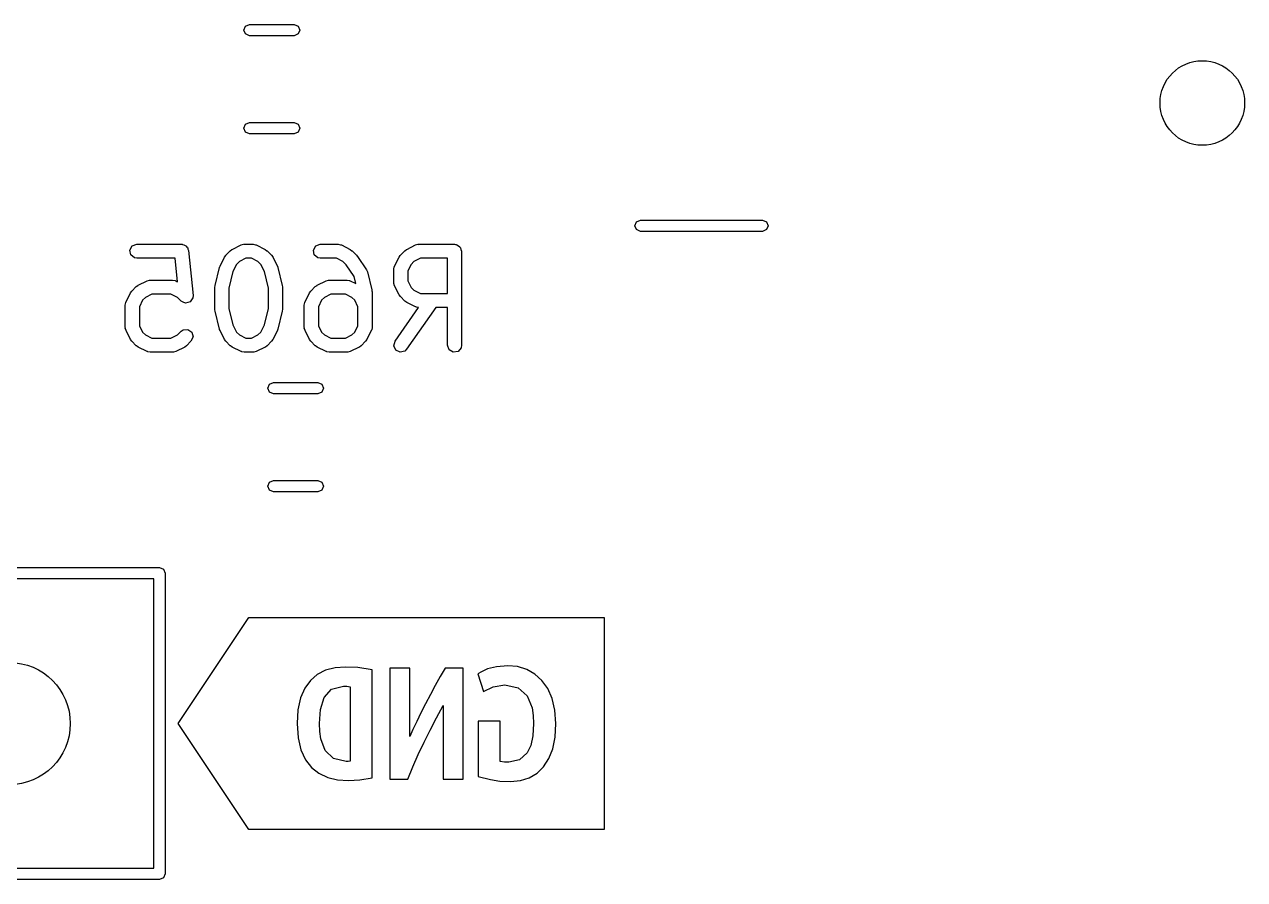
# Model space of a CAD drawing. Extents: x 109 to 192, y -153 to -42.
# Drawn here: x 119.54 to 132.52, y -153.04 to -143.94 of the extents above; entities that cross this region are included whole.
import ezdxf

# ---------------------------------------------------------------- set-up
doc = ezdxf.new("R2010")
doc.units = 0
doc.layers.add('BLACK', color=7, linetype='CONTINUOUS')

msp = doc.modelspace()

# ---------------------------------------------------------------- linework, layer by layer
at = {"layer": 'BLACK', "linetype": 'CONTINUOUS'}
for p, q in [((121.877, -144.004), (121.894, -143.961)), ((121.894, -143.961), (121.937, -143.944)), ((121.937, -143.944), (122.411, -143.944)), ((122.411, -143.944), (122.454, -143.961)), ((122.454, -143.961), (122.471, -144.004)), ((121.894, -144.046), (121.877, -144.004)), ((121.937, -144.064), (121.894, -144.046)), ((122.411, -144.064), (121.937, -144.064)), ((122.454, -144.046), (122.411, -144.064)), ((122.471, -144.004), (122.454, -144.046)), ((121.877, -145.048), (121.894, -145.006)), ((121.894, -145.006), (121.937, -144.988)), ((121.937, -144.988), (122.411, -144.988)), ((122.411, -144.988), (122.454, -145.006)), ((122.454, -145.006), (122.471, -145.048)), ((121.894, -145.091), (121.877, -145.048)), ((121.937, -145.108), (121.894, -145.091)), ((122.411, -145.108), (121.937, -145.108)), ((122.454, -145.091), (122.411, -145.108)), ((122.471, -145.048), (122.454, -145.091)), ((126.036, -146.086), (126.054, -146.044)), ((126.054, -146.044), (126.096, -146.026)), ((126.096, -146.026), (127.396, -146.026)), ((127.396, -146.026), (127.438, -146.044)), ((127.438, -146.044), (127.456, -146.086)), ((126.054, -146.128), (126.036, -146.086)), ((126.096, -146.146), (126.054, -146.128)), ((127.396, -146.146), (126.096, -146.146)), ((127.438, -146.128), (127.396, -146.146)), ((127.456, -146.086), (127.438, -146.128)), ((120.664, -146.345), (120.689, -146.301)), ((120.689, -146.301), (120.738, -146.283)), ((120.738, -146.283), (121.214, -146.283)), ((121.214, -146.283), (121.218, -146.284)), ((121.218, -146.284), (121.219, -146.284)), ((121.219, -146.284), (121.222, -146.285)), ((121.222, -146.285), (121.239, -146.288)), ((121.239, -146.288), (121.252, -146.298)), ((121.252, -146.298), (121.266, -146.305)), ((121.266, -146.305), (121.271, -146.314)), ((121.271, -146.314), (121.279, -146.321)), ((121.279, -146.321), (121.281, -146.337)), ((121.752, -146.339), (121.847, -146.291)), ((121.847, -146.291), (121.872, -146.284)), ((121.872, -146.284), (121.876, -146.285)), ((121.876, -146.285), (121.88, -146.283)), ((121.88, -146.283), (121.976, -146.283)), ((121.976, -146.283), (122.001, -146.288)), ((122.001, -146.288), (122.005, -146.291)), ((122.005, -146.291), (122.009, -146.291)), ((122.009, -146.291), (122.104, -146.339)), ((122.616, -146.345), (122.642, -146.301)), ((122.642, -146.301), (122.69, -146.283)), ((122.69, -146.283), (122.88, -146.283)), ((122.88, -146.283), (122.906, -146.288)), ((122.906, -146.288), (122.909, -146.291)), ((122.909, -146.291), (122.914, -146.291)), ((122.914, -146.291), (123.009, -146.339)), ((123.609, -146.339), (123.704, -146.291)), ((123.704, -146.291), (123.729, -146.284)), ((123.729, -146.284), (123.733, -146.285)), ((123.733, -146.285), (123.738, -146.283)), ((123.738, -146.283), (124.118, -146.283)), ((124.118, -146.283), (124.128, -146.285)), ((124.128, -146.285), (124.131, -146.285)), ((124.131, -146.285), (124.134, -146.286)), ((124.134, -146.286), (124.144, -146.288)), ((124.144, -146.288), (124.159, -146.3)), ((124.159, -146.3), (124.176, -146.31)), ((124.176, -146.31), (124.178, -146.317)), ((124.178, -146.317), (124.183, -146.321)), ((124.183, -146.321), (124.187, -146.34)), ((120.673, -146.396), (120.664, -146.345)), ((120.712, -146.429), (120.673, -146.396)), ((120.738, -146.433), (120.712, -146.429)), ((121.146, -146.433), (120.738, -146.433)), ((121.171, -146.682), (121.146, -146.433)), ((121.281, -146.337), (121.288, -146.351)), ((121.288, -146.351), (121.336, -146.827)), ((121.623, -146.515), (121.67, -146.42)), ((121.67, -146.42), (121.684, -146.402)), ((121.684, -146.401), (121.732, -146.353)), ((121.684, -146.402), (121.684, -146.401)), ((121.732, -146.353), (121.75, -146.34)), ((121.75, -146.34), (121.752, -146.339)), ((121.898, -146.433), (121.83, -146.468)), ((121.958, -146.433), (121.898, -146.433)), ((122.026, -146.468), (121.958, -146.433)), ((122.104, -146.339), (122.122, -146.352)), ((122.122, -146.352), (122.124, -146.353)), ((122.124, -146.353), (122.172, -146.401)), ((122.172, -146.401), (122.184, -146.419)), ((122.184, -146.419), (122.186, -146.42)), ((122.186, -146.42), (122.233, -146.515)), ((122.625, -146.396), (122.616, -146.345)), ((122.664, -146.429), (122.625, -146.396)), ((122.69, -146.433), (122.664, -146.429)), ((122.863, -146.433), (122.69, -146.433)), ((122.931, -146.468), (122.863, -146.433)), ((123.009, -146.339), (123.027, -146.352)), ((123.027, -146.352), (123.029, -146.353)), ((123.029, -146.353), (123.076, -146.401)), ((123.076, -146.401), (123.083, -146.41)), ((123.083, -146.41), (123.086, -146.412)), ((123.086, -146.412), (123.181, -146.555)), ((123.48, -146.515), (123.528, -146.42)), ((123.528, -146.42), (123.541, -146.402)), ((123.541, -146.402), (123.542, -146.401)), ((123.542, -146.401), (123.589, -146.353)), ((123.589, -146.353), (123.608, -146.34)), ((123.608, -146.34), (123.609, -146.339)), ((123.755, -146.433), (123.687, -146.468)), ((124.043, -146.433), (123.755, -146.433)), ((124.043, -146.807), (124.043, -146.433)), ((124.187, -146.34), (124.193, -146.358)), ((124.193, -146.358), (124.193, -147.358)), ((121.57, -146.721), (121.617, -146.531)), ((121.617, -146.531), (121.622, -146.519)), ((121.622, -146.519), (121.623, -146.515)), ((121.761, -146.575), (121.717, -146.749)), ((121.799, -146.498), (121.761, -146.575)), ((121.83, -146.468), (121.799, -146.498)), ((122.057, -146.498), (122.026, -146.468)), ((122.095, -146.575), (122.057, -146.498)), ((122.139, -146.749), (122.095, -146.575)), ((122.233, -146.515), (122.237, -146.528)), ((122.237, -146.528), (122.239, -146.531)), ((122.239, -146.531), (122.286, -146.721)), ((122.965, -146.501), (122.931, -146.468)), ((123.049, -146.627), (122.965, -146.501)), ((123.181, -146.555), (123.191, -146.578)), ((123.191, -146.578), (123.191, -146.578)), ((123.191, -146.578), (123.239, -146.769)), ((123.472, -146.549), (123.477, -146.523)), ((123.472, -146.692), (123.472, -146.549)), ((123.477, -146.523), (123.479, -146.52)), ((123.479, -146.52), (123.48, -146.515)), ((123.656, -146.498), (123.622, -146.567)), ((123.622, -146.567), (123.622, -146.674)), ((123.687, -146.468), (123.656, -146.498)), ((120.752, -146.72), (120.847, -146.672)), ((120.847, -146.672), (120.872, -146.665)), ((120.872, -146.665), (120.876, -146.666)), ((120.876, -146.666), (120.88, -146.664)), ((120.88, -146.664), (121.118, -146.664)), ((121.118, -146.664), (121.144, -146.669)), ((121.144, -146.669), (121.148, -146.672)), ((121.148, -146.672), (121.152, -146.672)), ((121.152, -146.672), (121.171, -146.682)), ((122.656, -146.72), (122.752, -146.672)), ((122.752, -146.672), (122.777, -146.665)), ((122.777, -146.665), (122.781, -146.666)), ((122.781, -146.666), (122.785, -146.664)), ((122.785, -146.664), (122.976, -146.664)), ((122.976, -146.664), (123.001, -146.669)), ((123.001, -146.669), (123.005, -146.672)), ((123.005, -146.672), (123.009, -146.672)), ((123.009, -146.672), (123.067, -146.701)), ((123.067, -146.701), (123.049, -146.627)), ((123.474, -146.696), (123.472, -146.692)), ((123.473, -146.7), (123.474, -146.696)), ((123.48, -146.725), (123.473, -146.7)), ((123.622, -146.674), (123.656, -146.743)), ((120.623, -146.896), (120.67, -146.801)), ((120.67, -146.801), (120.684, -146.783)), ((120.684, -146.782), (120.732, -146.734)), ((120.684, -146.783), (120.684, -146.782)), ((120.732, -146.734), (120.75, -146.721)), ((120.75, -146.721), (120.752, -146.72)), ((120.898, -146.814), (120.83, -146.849)), ((121.101, -146.814), (120.898, -146.814)), ((121.169, -146.849), (121.101, -146.814)), ((121.336, -146.827), (121.334, -146.853)), ((121.567, -146.739), (121.57, -146.725)), ((121.567, -146.977), (121.567, -146.739)), ((121.57, -146.725), (121.57, -146.721)), ((121.717, -146.749), (121.717, -146.968)), ((122.139, -146.968), (122.139, -146.749)), ((122.286, -146.721), (122.288, -146.736)), ((122.288, -146.736), (122.289, -146.739)), ((122.289, -146.739), (122.289, -146.977)), ((122.528, -146.896), (122.575, -146.801)), ((122.575, -146.801), (122.589, -146.783)), ((122.589, -146.782), (122.637, -146.734)), ((122.589, -146.783), (122.589, -146.782)), ((122.637, -146.734), (122.655, -146.721)), ((122.655, -146.721), (122.656, -146.72)), ((122.803, -146.814), (122.734, -146.849)), ((122.958, -146.814), (122.803, -146.814)), ((123.026, -146.849), (122.958, -146.814)), ((123.239, -146.769), (123.24, -146.784)), ((123.24, -146.784), (123.241, -146.787)), ((123.241, -146.787), (123.241, -147.168)), ((123.528, -146.82), (123.48, -146.725)), ((123.529, -146.822), (123.528, -146.82)), ((123.542, -146.84), (123.529, -146.822)), ((123.589, -146.888), (123.542, -146.84)), ((123.656, -146.743), (123.687, -146.773)), ((123.687, -146.773), (123.755, -146.807)), ((123.755, -146.807), (124.043, -146.807)), ((120.615, -146.93), (120.619, -146.904)), ((120.615, -147.168), (120.615, -146.93)), ((120.619, -146.904), (120.622, -146.901)), ((120.622, -146.901), (120.623, -146.896)), ((120.799, -146.879), (120.765, -146.948)), ((120.765, -146.948), (120.765, -147.15)), ((120.83, -146.849), (120.799, -146.879)), ((121.208, -146.888), (121.169, -146.849)), ((121.209, -146.888), (121.208, -146.888)), ((121.232, -146.899), (121.209, -146.888)), ((121.209, -146.888), (121.209, -146.888)), ((121.255, -146.909), (121.232, -146.899)), ((121.256, -146.909), (121.255, -146.909)), ((121.255, -146.909), (121.255, -146.909)), ((121.28, -146.903), (121.256, -146.909)), ((121.304, -146.896), (121.28, -146.903)), ((121.305, -146.896), (121.304, -146.896)), ((121.319, -146.875), (121.305, -146.895)), ((121.305, -146.895), (121.305, -146.896)), ((121.334, -146.854), (121.319, -146.875)), ((121.334, -146.853), (121.334, -146.853)), ((121.334, -146.853), (121.334, -146.854)), ((121.717, -146.968), (121.761, -147.142)), ((122.095, -147.142), (122.139, -146.968)), ((122.52, -146.93), (122.524, -146.904)), ((122.52, -147.168), (122.52, -146.93)), ((122.524, -146.904), (122.527, -146.901)), ((122.527, -146.901), (122.528, -146.896)), ((122.704, -146.879), (122.67, -146.948)), ((122.67, -146.948), (122.67, -147.15)), ((122.734, -146.849), (122.704, -146.879)), ((123.057, -146.879), (123.026, -146.849)), ((123.091, -146.948), (123.057, -146.879)), ((123.091, -147.15), (123.091, -146.948)), ((123.486, -147.315), (123.736, -146.957)), ((123.591, -146.888), (123.589, -146.888)), ((123.609, -146.902), (123.591, -146.888)), ((123.919, -146.957), (123.608, -147.401)), ((123.704, -146.949), (123.609, -146.902)), ((123.708, -146.95), (123.704, -146.949)), ((123.712, -146.953), (123.708, -146.95)), ((123.736, -146.957), (123.712, -146.953)), ((124.043, -146.957), (123.919, -146.957)), ((124.043, -147.358), (124.043, -146.957)), ((121.568, -146.981), (121.567, -146.977)), ((121.57, -146.996), (121.568, -146.981)), ((121.617, -147.186), (121.57, -146.996)), ((122.286, -146.996), (122.239, -147.186)), ((122.289, -146.977), (122.286, -146.992)), ((122.286, -146.992), (122.286, -146.996)), ((120.616, -147.172), (120.615, -147.168)), ((120.615, -147.176), (120.616, -147.172)), ((120.623, -147.201), (120.615, -147.176)), ((120.67, -147.297), (120.623, -147.201)), ((120.765, -147.15), (120.799, -147.219)), ((120.799, -147.219), (120.83, -147.249)), ((121.169, -147.249), (121.208, -147.21)), ((121.208, -147.21), (121.23, -147.195)), ((121.23, -147.195), (121.281, -147.191)), ((121.281, -147.191), (121.323, -147.22)), ((121.323, -147.22), (121.336, -147.27)), ((121.619, -147.189), (121.617, -147.186)), ((121.623, -147.201), (121.619, -147.189)), ((121.67, -147.297), (121.623, -147.201)), ((121.761, -147.142), (121.799, -147.219)), ((121.799, -147.219), (121.83, -147.249)), ((122.026, -147.249), (122.057, -147.219)), ((122.057, -147.219), (122.095, -147.142)), ((122.233, -147.201), (122.186, -147.297)), ((122.234, -147.198), (122.233, -147.201)), ((122.239, -147.186), (122.234, -147.198)), ((122.521, -147.172), (122.52, -147.168)), ((122.52, -147.176), (122.521, -147.172)), ((122.528, -147.201), (122.52, -147.176)), ((122.575, -147.297), (122.528, -147.201)), ((122.67, -147.15), (122.704, -147.219)), ((122.704, -147.219), (122.734, -147.249)), ((123.026, -147.249), (123.057, -147.219)), ((123.057, -147.219), (123.091, -147.15)), ((123.233, -147.201), (123.186, -147.297)), ((123.234, -147.197), (123.233, -147.201)), ((123.237, -147.194), (123.234, -147.197)), ((123.241, -147.168), (123.237, -147.194)), ((120.672, -147.298), (120.67, -147.297)), ((120.684, -147.316), (120.672, -147.298)), ((120.732, -147.364), (120.684, -147.316)), ((120.83, -147.249), (120.898, -147.283)), ((120.898, -147.283), (121.101, -147.283)), ((121.101, -147.283), (121.169, -147.249)), ((121.314, -147.316), (121.267, -147.364)), ((121.336, -147.27), (121.314, -147.316)), ((121.672, -147.298), (121.67, -147.297)), ((121.684, -147.316), (121.672, -147.298)), ((121.732, -147.364), (121.684, -147.316)), ((121.83, -147.249), (121.898, -147.283)), ((121.898, -147.283), (121.958, -147.283)), ((121.958, -147.283), (122.026, -147.249)), ((122.172, -147.316), (122.124, -147.364)), ((122.186, -147.297), (122.172, -147.315)), ((122.172, -147.315), (122.172, -147.316)), ((122.576, -147.298), (122.575, -147.297)), ((122.589, -147.316), (122.576, -147.298)), ((122.637, -147.364), (122.589, -147.316)), ((122.734, -147.249), (122.803, -147.283)), ((122.803, -147.283), (122.958, -147.283)), ((122.958, -147.283), (123.026, -147.249)), ((123.172, -147.316), (123.124, -147.364)), ((123.186, -147.297), (123.172, -147.315)), ((123.172, -147.315), (123.172, -147.316)), ((123.472, -147.365), (123.486, -147.315)), ((124.061, -147.407), (124.043, -147.358)), ((124.193, -147.358), (124.189, -147.384)), ((120.734, -147.364), (120.732, -147.364)), ((120.752, -147.378), (120.734, -147.364)), ((120.847, -147.425), (120.752, -147.378)), ((120.851, -147.426), (120.847, -147.425)), ((120.855, -147.429), (120.851, -147.426)), ((120.88, -147.433), (120.855, -147.429)), ((121.118, -147.433), (120.88, -147.433)), ((121.123, -147.432), (121.118, -147.433)), ((121.127, -147.433), (121.123, -147.432)), ((121.152, -147.425), (121.127, -147.433)), ((121.247, -147.378), (121.152, -147.425)), ((121.248, -147.377), (121.247, -147.378)), ((121.267, -147.364), (121.248, -147.377)), ((121.734, -147.364), (121.732, -147.364)), ((121.752, -147.378), (121.734, -147.364)), ((121.847, -147.425), (121.752, -147.378)), ((121.851, -147.426), (121.847, -147.425)), ((121.855, -147.429), (121.851, -147.426)), ((121.88, -147.433), (121.855, -147.429)), ((121.976, -147.433), (121.88, -147.433)), ((121.98, -147.432), (121.976, -147.433)), ((121.984, -147.433), (121.98, -147.432)), ((122.009, -147.425), (121.984, -147.433)), ((122.104, -147.378), (122.009, -147.425)), ((122.106, -147.377), (122.104, -147.378)), ((122.124, -147.364), (122.106, -147.377)), ((122.638, -147.364), (122.637, -147.364)), ((122.656, -147.378), (122.638, -147.364)), ((122.752, -147.425), (122.656, -147.378)), ((122.756, -147.426), (122.752, -147.425)), ((122.759, -147.429), (122.756, -147.426)), ((122.785, -147.433), (122.759, -147.429)), ((122.976, -147.433), (122.785, -147.433)), ((122.98, -147.432), (122.976, -147.433)), ((122.984, -147.433), (122.98, -147.432)), ((123.009, -147.425), (122.984, -147.433)), ((123.104, -147.378), (123.009, -147.425)), ((123.106, -147.377), (123.104, -147.378)), ((123.124, -147.364), (123.106, -147.377)), ((123.494, -147.411), (123.472, -147.365)), ((123.541, -147.433), (123.494, -147.411)), ((123.59, -147.42), (123.541, -147.433)), ((123.608, -147.401), (123.59, -147.42)), ((124.105, -147.432), (124.061, -147.407)), ((124.156, -147.423), (124.105, -147.432)), ((124.189, -147.384), (124.156, -147.423)), ((122.131, -147.814), (122.148, -147.771)), ((122.148, -147.856), (122.131, -147.814)), ((122.148, -147.771), (122.191, -147.754)), ((122.191, -147.874), (122.148, -147.856)), ((122.191, -147.754), (122.665, -147.754)), ((122.665, -147.874), (122.191, -147.874)), ((122.665, -147.754), (122.708, -147.771)), ((122.708, -147.856), (122.665, -147.874)), ((122.708, -147.771), (122.725, -147.814)), ((122.725, -147.814), (122.708, -147.856)), ((122.131, -148.858), (122.148, -148.816)), ((122.148, -148.901), (122.131, -148.858)), ((122.148, -148.816), (122.191, -148.798)), ((122.191, -148.918), (122.148, -148.901)), ((122.191, -148.798), (122.665, -148.798)), ((122.665, -148.918), (122.191, -148.918)), ((122.665, -148.798), (122.708, -148.816)), ((122.708, -148.901), (122.665, -148.918)), ((122.708, -148.816), (122.725, -148.858)), ((122.725, -148.858), (122.708, -148.901)), ((110.08, -149.724), (120.98, -149.724)), ((120.98, -149.724), (121.022, -149.742)), ((121.022, -149.742), (121.04, -149.784)), ((121.04, -149.784), (121.04, -152.984)), ((120.92, -149.844), (110.14, -149.844)), ((120.92, -152.924), (120.92, -149.844)), ((121.178, -151.384), (121.93, -150.256)), ((121.93, -150.256), (125.71, -150.256)), ((125.71, -150.256), (125.71, -152.512)), ((122.658, -150.86), (122.584, -150.924)), ((122.747, -150.816), (122.658, -150.86)), ((122.848, -150.791), (122.747, -150.816)), ((122.959, -150.782), (122.848, -150.791)), ((123.09, -150.788), (122.959, -150.782)), ((123.241, -150.811), (123.09, -150.788)), ((123.241, -151.961), (123.241, -150.811)), ((123.431, -150.795), (123.431, -151.975)), ((123.643, -150.795), (123.431, -150.795)), ((123.643, -151.521), (123.643, -150.795)), ((124.02, -150.795), (123.967, -150.883)), ((124.209, -150.795), (124.02, -150.795)), ((124.209, -151.975), (124.209, -150.795)), ((124.404, -150.832), (124.365, -150.854)), ((124.365, -150.854), (124.426, -151.041)), ((124.47, -150.803), (124.404, -150.832)), ((124.564, -150.779), (124.47, -150.803)), ((124.687, -150.769), (124.564, -150.779)), ((124.79, -150.778), (124.687, -150.769)), ((124.887, -150.808), (124.79, -150.778)), ((124.974, -150.857), (124.887, -150.808)), ((125.049, -150.925), (124.974, -150.857)), ((122.584, -150.924), (122.524, -151.007)), ((122.81, -151.019), (122.938, -150.986)), ((122.938, -150.986), (122.972, -150.987)), ((122.972, -150.987), (123.007, -150.992)), ((123.007, -150.992), (123.007, -151.784)), ((123.913, -150.977), (123.861, -151.075)), ((123.967, -150.883), (123.913, -150.977)), ((124.426, -151.041), (124.529, -150.993)), ((124.529, -150.993), (124.654, -150.973)), ((124.654, -150.973), (124.795, -151.003)), ((125.11, -151.012), (125.049, -150.925)), ((122.48, -151.111), (122.452, -151.236)), ((122.524, -151.007), (122.48, -151.111)), ((122.692, -151.235), (122.732, -151.108)), ((122.732, -151.108), (122.81, -151.019)), ((123.861, -151.075), (123.81, -151.173)), ((124.795, -151.003), (124.89, -151.088)), ((124.89, -151.088), (124.943, -151.217)), ((125.157, -151.118), (125.11, -151.012)), ((125.187, -151.242), (125.157, -151.118)), ((122.452, -151.236), (122.443, -151.384)), ((122.681, -151.384), (122.692, -151.235)), ((123.81, -151.173), (123.761, -151.268)), ((123.926, -151.322), (123.997, -151.192)), ((123.997, -151.192), (123.997, -151.975)), ((124.943, -151.217), (124.955, -151.297)), ((125.197, -151.384), (125.187, -151.242)), ((121.93, -152.512), (121.178, -151.384)), ((122.443, -151.384), (122.453, -151.536)), ((122.684, -151.468), (122.681, -151.384)), ((123.716, -151.361), (123.676, -151.447)), ((123.761, -151.268), (123.716, -151.361)), ((123.859, -151.453), (123.926, -151.322)), ((124.605, -151.357), (124.371, -151.357)), ((124.371, -151.357), (124.371, -151.946)), ((124.605, -151.788), (124.605, -151.357)), ((124.959, -151.384), (124.952, -151.513)), ((124.955, -151.297), (124.959, -151.384)), ((125.189, -151.527), (125.197, -151.384)), ((122.695, -151.545), (122.684, -151.468)), ((123.676, -151.447), (123.643, -151.521)), ((123.794, -151.583), (123.859, -151.453)), ((124.952, -151.513), (124.93, -151.616)), ((122.453, -151.536), (122.484, -151.663)), ((122.743, -151.672), (122.695, -151.545)), ((123.733, -151.713), (123.794, -151.583)), ((124.93, -151.616), (124.892, -151.695)), ((125.163, -151.652), (125.189, -151.527)), ((122.484, -151.663), (122.532, -151.768)), ((122.532, -151.768), (122.597, -151.851)), ((122.83, -151.755), (122.743, -151.672)), ((122.965, -151.786), (122.83, -151.755)), ((123.675, -151.844), (123.733, -151.713)), ((124.81, -151.77), (124.696, -151.795)), ((124.892, -151.695), (124.81, -151.77)), ((125.066, -151.844), (125.122, -151.757)), ((125.122, -151.757), (125.163, -151.652)), ((122.597, -151.851), (122.676, -151.913)), ((122.986, -151.786), (122.965, -151.786)), ((123.007, -151.784), (122.986, -151.786)), ((123.62, -151.975), (123.675, -151.844)), ((124.651, -151.794), (124.605, -151.788)), ((124.696, -151.795), (124.651, -151.794)), ((124.997, -151.912), (125.066, -151.844)), ((122.676, -151.913), (122.769, -151.956)), ((122.769, -151.956), (122.874, -151.981)), ((122.874, -151.981), (122.989, -151.99)), ((122.989, -151.99), (123.112, -151.983)), ((123.112, -151.983), (123.241, -151.961)), ((123.431, -151.975), (123.62, -151.975)), ((123.997, -151.975), (124.209, -151.975)), ((124.371, -151.946), (124.501, -151.98)), ((124.501, -151.98), (124.599, -151.995)), ((124.599, -151.995), (124.715, -151.999)), ((124.715, -151.999), (124.82, -151.99)), ((124.82, -151.99), (124.914, -151.96)), ((124.914, -151.96), (124.997, -151.912)), ((125.71, -152.512), (121.93, -152.512)), ((110.14, -152.924), (120.92, -152.924)), ((120.98, -153.044), (110.08, -153.044)), ((121.022, -153.026), (120.98, -153.044)), ((121.04, -152.984), (121.022, -153.026))]:
    msp.add_line(p, q, dxfattribs=at)
at = {"layer": 'BLACK'}
for centre, radius in [((132.075, -144.78), 0.45), ((119.38, -151.384), 0.65)]:
    msp.add_circle(centre, radius, dxfattribs=at)

doc.saveas('drawing.dxf')
